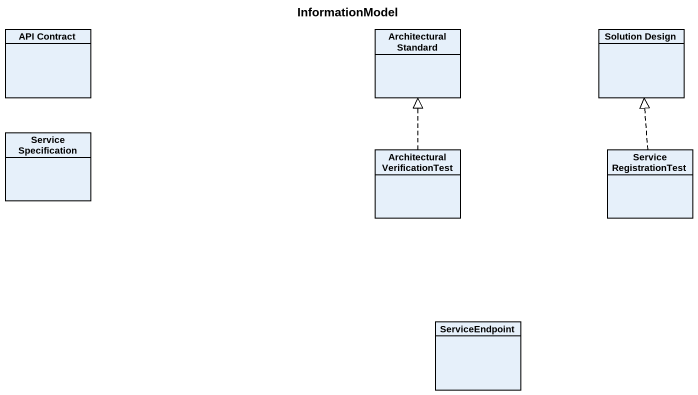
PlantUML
@startuml
title InformationModel
hide circle
hide empty members
class "API Contract" as API_Contract
class "Architectural Standard" as Architectural_Standard
class "Solution Design" as Solution_Design
class "Service Specification" as Service_Specification
class "ArchitecturalVerificationTest" as ArchitecturalVerificationTes
class "Service RegistrationTest" as Service_RegistrationTest
class ServiceEndpoint
ArchitecturalVerificationTes .up.|> Architectural_Standard
Service_RegistrationTest .up.|> Solution_Design
@enduml
